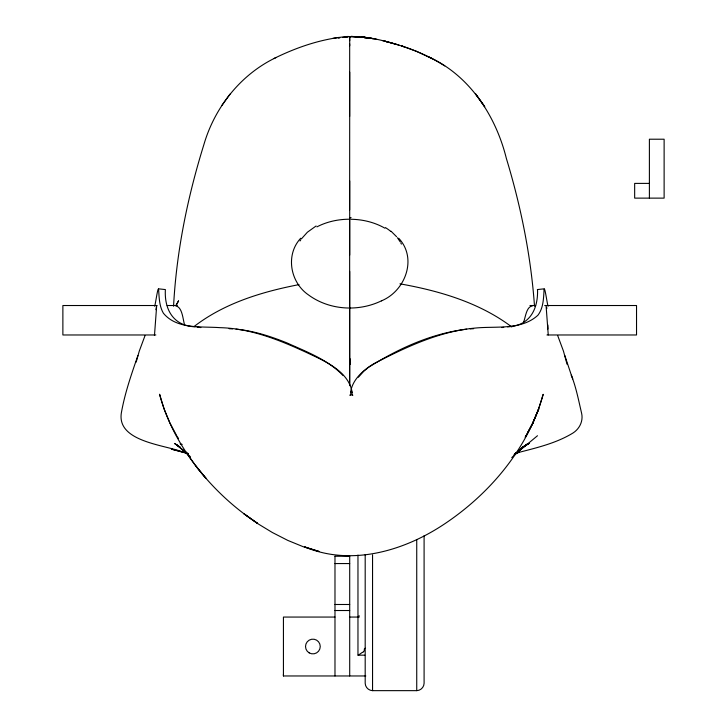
<?xml version="1.0" encoding="UTF-8"?>
<svg xmlns="http://www.w3.org/2000/svg" width="727" height="727" viewBox="0 0 727 727"><rect width="100%" height="100%" fill="white"/><g stroke="black" fill="none" stroke-linecap="round" stroke-linejoin="round"><path stroke-width="1.09" d="M283.43 674.32L283.43 675.965L365.817 675.965M349.723 45.828L349.687 37.422M349.651 218.364L349.651 217.709M349.66 116.447L349.678 43.865M349.623 385.592L349.642 359.874M349.651 217.637L349.642 359.411M349.705 255.113L349.705 217.727M349.714 72.137L349.651 209.876M349.742 37.595L349.76 36.686L352.504 36.45L351.214 36.45L360.138 37.495M349.732 40.648L349.687 36.559L356.766 36.977M349.678 307.457L349.669 307.839M349.742 36.559C367.826 35.986 386.546 41.203 403.894 46.728M173.562 306.203C176.47 251.388 187.548 197.162 203.824 144.8C214.656 107.369 240.737 74.354 276.142 57.497M546.068 305.522L548.249 334.92M155.941 309.693L156.596 305.64M154.533 334.665L156.687 305.594M352.086 392.026C349.042 374.45 331.476 364.436 316.645 357.257C286.229 342.826 254.214 328.477 219.972 327.659C201.015 326.278 176.87 329.44 163.402 313.228C159.422 306.43 159.186 298.334 158.695 290.673C158.213 282.876 155.296 306.276 154.569 306.194M537.535 289.537C538.225 309.239 529.656 326.087 507.51 326.823M548.158 306.194C547.267 305.585 544.187 280.268 543.923 292.309C543.442 300.206 542.933 308.766 537.889 315.273C521.304 330.376 496.459 326.023 475.876 328.004C439.78 331.103 406.211 346.979 374.45 363.4C363.745 369.534 352.422 379.476 350.632 392.026M523.513 322.434C525.539 317.354 526.293 306.73 532.282 305.949M136.176 362.101L139.275 351.105L145.027 335.601M137.903 355.539C131.569 373.878 125.153 392.262 121.627 411.4C114.984 442.225 165.811 444.688 184.294 452.557L171.399 449.132L184.294 452.557M175.979 305.622L178.578 300.769L176.007 305.522M527.502 432.992L533.3 422.351L525.966 435.991L532.782 423.014L538.807 408.847L532.646 423.45L538.625 408.965L543.178 394.325C528.429 447.959 490.561 493.06 444.897 523.694C404.412 550.866 351.432 566.642 304.468 546.822L319.035 551.448L303.241 546.731L287.81 540.415L272.371 532.518L257.831 523.694L243.89 513.725L257.631 523.404C233.84 507.809 212.847 488.108 195.508 465.562L206.186 478.548C184.94 454.175 167.846 425.668 159.567 394.234L164.102 408.965L169.945 423.014L176.806 435.9M300.042 240.964L300.714 239.901M300.705 238.238C285.275 254.832 290.164 282.285 308.312 294.798C329.104 310.211 358.311 312.056 381.43 300.851L381.748 300.651M222.017 105.242L229.959 94.156M358.375 377.222L363.863 371.17L367.862 367.898M301.423 238.865L307.412 232.204L316.1 225.988M349.86 395.243L349.869 395.252A1.381 1.172 11.7 0 1 350.178 395.097L350.296 395.061A2.317 1.654 0.7 0 1 350.741 394.988L351.986 394.961A2.317 1.699 -1.5 0 1 352.45 395.034A1.381 1.163 -10 0 1 352.849 395.261M381.43 300.851C405.312 291.109 417.643 258.394 398.705 238.238M175.889 305.894C182.35 307.348 182.822 318.835 184.494 324.596M511.772 457.574L522.213 448.096L514.734 454.629M362.509 652.237L358.547 655.054A21.256 1.672 -40.3 0 0 358.547 655.009M514.761 454.657L537.489 435.737M193.973 326.614C224.189 303.204 261.938 291.772 298.997 284.62M524.785 446.005L514.68 454.139L516.443 452.721M518.169 451.331L526.793 444.379L519.142 449.995M521.132 448.595L528.275 443.425L522.749 447.078M368.662 367.244C398.369 348.596 431.556 333.384 466.689 329.177M521.877 447.896L529.301 443.297L521.913 447.623M273.834 58.587C297.107 47.073 322.315 38.522 348.315 36.432M515.906 453.157C535.426 448.059 555.728 443.606 573.103 432.938C579.637 428.721 583.39 420.942 581.609 413.245C578.592 400.45 576.147 387.418 571.295 375.15L572.758 378.931M516.288 453.066L519.005 452.421M365.19 554.628L365.19 683.289C365.263 687.233 368.616 690.559 372.551 690.65L416.735 690.65C420.669 690.559 424.023 687.233 424.095 683.289L424.095 535.735M338.482 38.186L339.763 37.94M349.76 36.759L351.386 36.468L350.414 36.623M338.755 37.431L332.648 38.422M342.472 37.495L349.696 36.595M344.162 37.431L347.479 36.968M537.353 289.573L544.269 288.819M501.848 327.559L503.729 327.359M365.327 648.248L364.445 648.648L364.191 650.601A4.153 2.399 16.6 0 1 363.718 651.474M470.205 328.895L473.613 328.704M649.393 183.395L634.662 183.395L634.662 198.126L664.124 198.126L664.124 139.211L649.393 139.211L649.393 198.126M156.977 305.522L62.876 305.522L62.876 334.974L155.842 334.974M167.183 305.522L177.388 305.522M529.965 305.522L535.635 305.522M544.705 305.522L636.534 305.522L636.534 334.974L546.977 334.974M334.983 556.246L349.705 556.246M334.983 563.561L349.705 563.561M334.983 604.491L349.705 604.491M334.983 610.516L349.705 610.516M334.983 617.059L283.43 617.059L283.43 675.965M349.705 617.059L358.302 617.059M358.057 655.163L364.772 655.163M349.696 180.932L349.696 217.637L351.105 217.655M229.114 328.704L232.522 328.895M357.838 37.077L361.274 37.477M236.03 329.177C253.596 330.785 270.517 336.319 286.801 342.844C306.521 351.75 327.85 359.683 343.144 375.577M200.879 327.559L197.108 327.105M158.459 288.819L165.374 289.573C164.229 309.52 173.389 326.041 195.218 326.823M365.617 38.14L364.554 37.968M376.55 39.267L366.008 37.531L368.216 37.895M399.959 283.83C439.344 290.818 479.447 302.568 511.781 326.95M188.429 453.503L183.722 452.421L186.821 453.157M180.151 443.879L182.195 444.424M382.484 40.576L396.051 44.211M387.391 41.866L385.083 41.239L399.105 45.11M428.303 56.706C469.424 75.172 495.778 115.72 506.356 158.422C520.95 206.468 530.946 256.086 534.509 306.194M444.733 65.903C431.32 57.424 416.807 50.854 401.731 45.955L416.307 51.244L432.374 58.751M178.106 445.724L174.444 443.425L179.978 447.078M180.305 447.278L175.934 444.379L188.048 454.148L177.933 446.005M391.062 231.231L396.588 236.72M180.514 448.096L190.483 456.801M397.396 237.711L400.232 241.891M185.848 451.921L195.481 465.544M177.397 436.791L178.569 438.572M154.333 334.92A14.667 1.245 -85.2 0 0 154.388 334.856L154.433 334.974A14.74 0.454 -89 0 0 154.524 334.865M400.841 242.982L401.413 244.099M557.7 335.601L563.452 351.105L567.042 364.236M564.824 355.539L571.631 376.023M349.705 271.407L349.705 385.592M416.735 539.543L416.735 690.65M372.551 554.855L372.551 690.65M357.966 555.074L357.966 655.163M350.214 358.856L350.214 364.518M349.705 556.2L349.705 675.965M334.983 556.2L334.983 675.965M352.004 392.489A2.881 2.59 -89.1 0 1 352.032 392.017M352.531 394.925A4.18 3.272 -89 0 1 351.932 392.489M350.859 392.489A4.18 3.317 84.3 0 1 350.269 394.997M350.596 392.035A2.881 2.499 88.6 0 1 350.623 392.489M546.131 305.504A14.804 0.827 85.1 0 1 546.277 305.64M546.749 307.539A14.804 0.827 85.1 0 1 546.886 308.366M547.84 324.942A14.667 0.463 88.2 0 1 547.904 329.058M316.917 226.869A57.796 43.711 1.1 0 1 349.669 219.218M351.086 219.272A56.933 43.011 1.2 0 1 384.892 228.187M385.474 227.624A53.471 43.493 -2.4 0 1 390.817 231.431M359.047 617.259A18.548 13.631 78.1 0 1 359.12 615.687M362.973 652.283A9.26 3.281 -8.7 0 1 363.509 651.928M526.366 435.491L525.158 437.327L526.348 435.5M515.797 452.912L514.225 454.52L515.797 452.912M369.816 38.095L361.283 36.904L373.269 38.658L363.691 37.195L369.816 38.095M483.446 104.852L475.385 93.629L484.736 106.715L483.446 104.852M309.202 652.891A7.361 7.361 0 0 0 320.253 646.512A7.361 7.361 0 0 0 309.202 640.133A7.361 7.361 0 0 0 309.202 652.891"/></g></svg>
